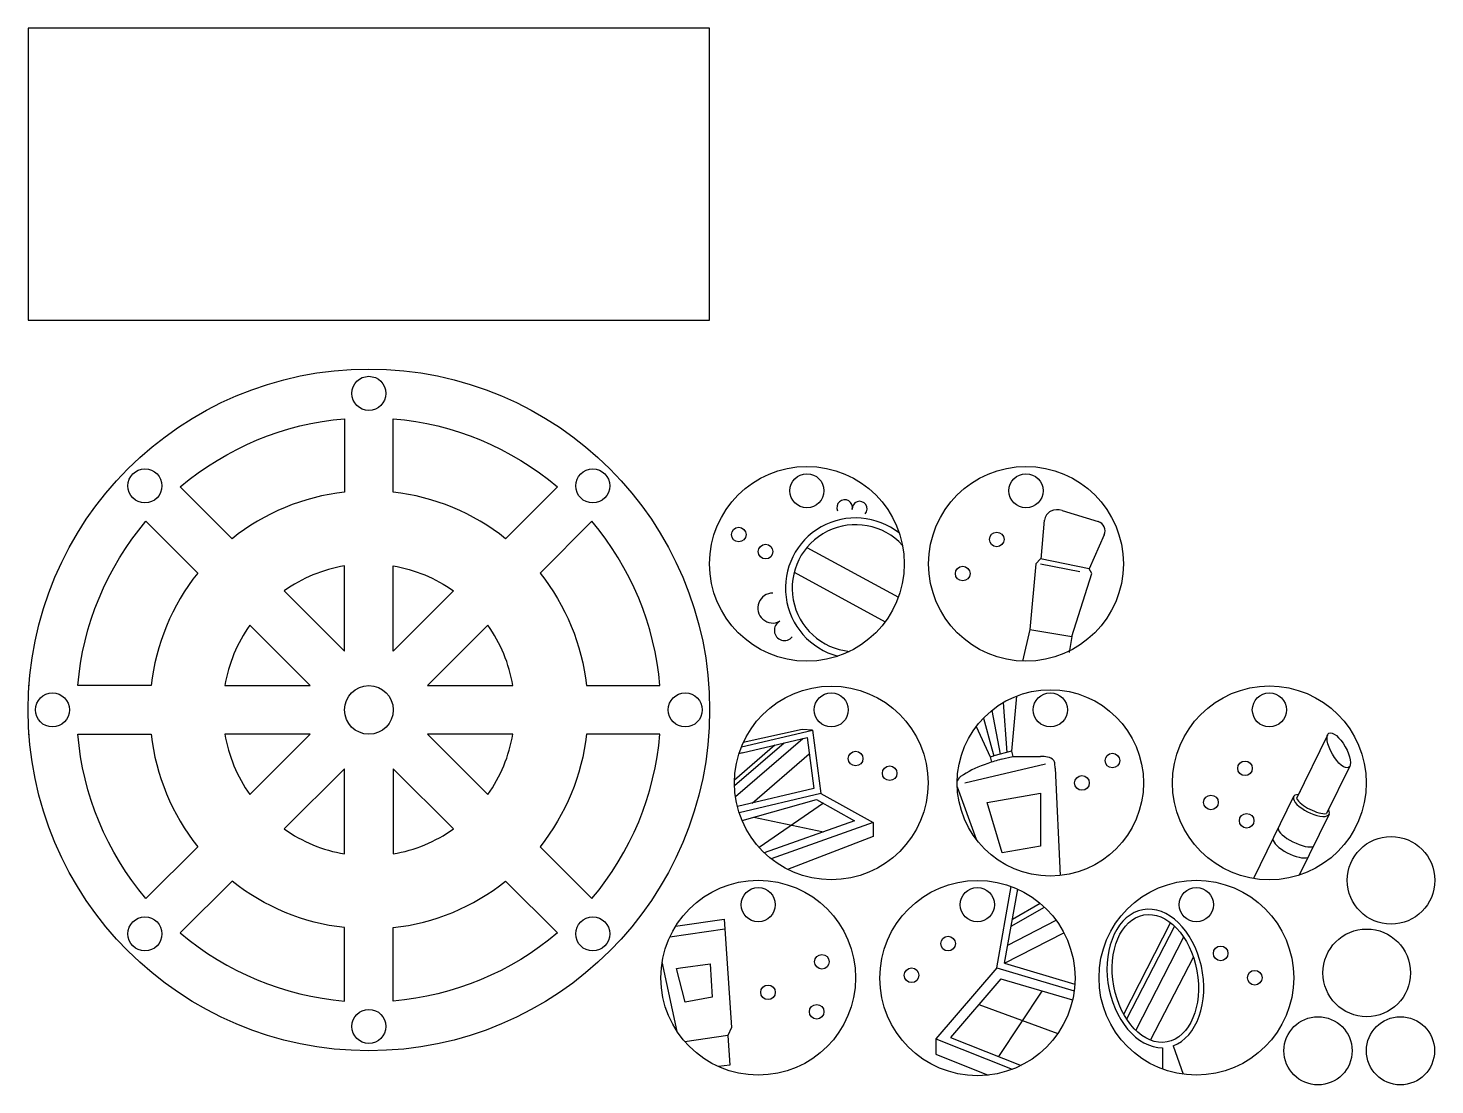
# Model space of a CAD drawing. Header units: millimetres. Extents: x 10 to 299, y 3 to 220.
import ezdxf

# ---------------------------------------------------------------- set-up
doc = ezdxf.new("R2010")
doc.units = ezdxf.units.MM
doc.layers.get('0').update_dxf_attribs({"linetype": 'CONTINUOUS'})

msp = doc.modelspace()

# ---------------------------------------------------------------- linework, layer by layer
for p, q in [((218.09, 110.98), (218.81, 118.95)), ((222.43, 120.95), (229.84, 118.66)), ((231.08, 115.94), (228, 109)), ((170, 113.37), (188.8, 103.17)), ((218, 110), (226.05, 108.39)), ((167.37, 108.27), (186.09, 98.11)), ((164.03, 98.02), (164.05, 97.95)), ((215.77, 96.5), (214.28, 90.01)), ((224.42, 95.06), (223.88, 91.82)), ((10, 85), (10.18, 85)), ((210.33, 81.51), (211.08, 71.27)), ((213.02, 82.82), (212, 71.5)), ((75, 80), (75, 80)), ((206.27, 78.33), (208, 72)), ((208, 79.9), (209.69, 70.91)), ((76.46, 76.47), (76.47, 76.46)), ((156.54, 72.43), (171.12, 75.87)), ((169, 76), (156.91, 73.29)), ((171.12, 75.87), (169, 76)), ((171.12, 75.87), (172.85, 62.85)), ((204.79, 76.62), (207.62, 70.38)), ((10, 75), (10.18, 75)), ((165.29, 73.18), (155.11, 64.4)), ((163.38, 72.73), (155.11, 65.6)), ((169.14, 74.09), (155.31, 62.16)), ((156.71, 71.15), (170.04, 74.3)), ((170.04, 74.3), (171.43, 63.83)), ((276.93, 74.8), (270.57, 61.78)), ((156.71, 71.15), (156.03, 70.99)), ((158.73, 60.85), (170.48, 70.99)), ((207.62, 70.38), (208.39, 70.58)), ((207.62, 70.38), (207.9, 69.27)), ((208, 72), (208.39, 70.58)), ((212, 71.5), (208.39, 70.58)), ((209.88, 69.85), (212.27, 70.46)), ((212, 71.5), (212.27, 70.46)), ((212.27, 70.46), (218, 70.46)), ((202.41, 65.05), (219.01, 68.93)), ((207.16, 69.02), (206.4, 68.74)), ((221, 68), (220.96, 68.98)), ((221, 68), (222, 46)), ((281.49, 68.34), (276.74, 58.69)), ((171.43, 63.83), (155.71, 60.14)), ((201.12, 65.81), (200.87, 65.38)), ((200.88, 64.18), (204.75, 53.44)), ((172.85, 62.85), (156.07, 58.88)), ((156.67, 57.26), (171.99, 61.63)), ((173.37, 60.85), (160.16, 51.75)), ((171.99, 61.63), (179.8, 57.24)), ((172.85, 62.85), (183.62, 56.87)), ((269.99, 62.19), (261.77, 45.35)), ((159.1, 57.96), (173.37, 54.95)), ((277.3, 58.59), (271.14, 46.05)), ((179.8, 57.24), (161.23, 50.64)), ((183.62, 56.87), (162.65, 49.4)), ((183.62, 56.87), (183.62, 54)), ((183.62, 54), (166.02, 47.25)), ((209, 27), (211.97, 43.74)), ((222, 46), (222, 45.97)), ((210.6, 27.97), (213.3, 43.2)), ((211.95, 35.58), (218.8, 39.51)), ((212.21, 37.05), (217.9, 40.31)), ((153.14, 34.94), (141.81, 33.31)), ((143.01, 35.56), (153, 37)), ((153, 37), (154.51, 14.78)), ((211.26, 31.7), (221.18, 36.82)), ((235.07, 17.51), (244.72, 36.27)), ((245.51, 35.59), (235.68, 16.49)), ((210.6, 27.97), (222.78, 34.25)), ((247.38, 33.35), (237.54, 14.21)), ((240.6, 12.17), (249.38, 29.24)), ((143.33, 13.95), (140.26, 28.24)), ((209, 27), (196.45, 12.44)), ((209, 27), (224.91, 22.3)), ((210.6, 27.97), (225.04, 23.7)), ((209.85, 24.74), (199.46, 12.75)), ((209.85, 24.74), (224.57, 20.43)), ((218.27, 22.27), (209.36, 8.83)), ((205.32, 19.5), (221.55, 13.57)), ((154.51, 14.78), (153.75, 13.13)), ((153.75, 13.13), (144.93, 11.85)), ((153.75, 13.13), (154.13, 7.07)), ((196.45, 12.44), (212.14, 6.19)), ((196.45, 12.44), (196.45, 9.32)), ((199.46, 12.75), (214, 7)), ((196.45, 9.32), (207.25, 5.01)), ((243.04, 10.63), (243.04, 6.25)), ((245.22, 11.03), (247.29, 5.18)), ((154.13, 7.07), (151.85, 6.74))]:
    msp.add_line(p, q)
for points in [[(10, 160), (150, 160), (150, 220), (10, 220)], [(228, 109), (218, 111), (217, 110), (215.77, 96.5), (224.42, 95.06), (228.5, 108)], [(207, 61), (218, 62.91), (218, 52), (210.11, 50.63)], [(144, 27), (150.1, 27.88), (150.5, 21), (145, 20), (143.19, 26.88)]]:
    msp.add_lwpolyline(points, close=True)
for points in [[(75, 124.72, 0.141614), (51.91, 115.16), (41.26, 125.81, -0.155879), (75, 139.79)], [(118.74, 125.81), (108.09, 115.16, 0.141614), (85, 124.72), (85, 139.79, -0.155879)], [(44.84, 108.09, 0.141614), (35.28, 85), (20.21, 85, -0.155879), (34.19, 118.74)], [(124.72, 85), (139.79, 85, 0.155879), (125.81, 118.74), (115.16, 108.09, -0.141614)], [(75, 109.58, 0.113104), (62.62, 104.45), (75, 92.07)], [(85, 92.07), (85, 109.58, -0.113104), (97.38, 104.45)], [(55.55, 97.38, 0.113104), (50.42, 85), (67.93, 85)], [(92.07, 85), (109.58, 85, 0.113104), (104.45, 97.38)], [(44.84, 51.91), (34.19, 41.26, -0.155879), (20.21, 75), (35.28, 75, 0.141614)], [(50.42, 75, 0.113104), (55.55, 62.62), (67.93, 75)], [(104.45, 62.62, 0.113104), (109.58, 75), (92.07, 75)], [(115.16, 51.91), (125.81, 41.26, 0.155879), (139.79, 75), (124.72, 75, -0.141614)], [(62.62, 55.55, 0.113104), (75, 50.42), (75, 67.93)], [(85, 50.42, 0.113104), (97.38, 55.55), (85, 67.93)], [(51.91, 44.84), (41.26, 34.19, 0.155879), (75, 20.21), (75, 35.28, -0.141614)], [(85, 20.21), (85, 35.28, 0.141614), (108.09, 44.84), (118.74, 34.19, -0.155879)]]:
    msp.add_lwpolyline(points, format="xyb", close=True)
for centre, radius in [((80, 80), 70), ((80, 145), 3.5), ((34, 126), 3.5), ((126, 126), 3.5), ((170, 110), 20), ((170, 125), 3.5), ((215, 110), 20), ((215, 125), 3.5), ((156, 116), 1.5), ((209, 115), 1.5), ((161.5, 112.5), 1.5), ((202, 108), 1.5), ((80, 80), 5), ((175, 65), 19.89), ((220, 65), 19.14), ((265, 65), 19.91), ((15, 80), 3.5), ((145, 80), 3.5), ((175, 80), 3.5), ((220, 80), 3.5), ((265, 80), 3.5), ((180, 70), 1.5), ((232.76, 69.59), 1.5), ((260, 68), 1.5), ((187, 67), 1.5), ((226.5, 65), 1.5), ((253, 61), 1.5), ((260.33, 57.23), 1.5), ((290, 45), 9), ((160, 25), 20), ((160, 40), 3.5), ((205.03, 24.93), 20.05), ((205, 40), 3.5), ((250, 25), 20), ((250, 40), 3.5), ((34, 34), 3.5), ((126, 34), 3.5), ((285, 26), 9), ((199, 32), 1.5), ((173.06, 28.28), 1.5), ((255, 30), 1.5), ((191.5, 25.5), 1.5), ((262, 25), 1.5), ((162, 22), 1.5), ((80, 15), 3.5), ((172, 18), 1.5), ((275, 10), 7), ((291.93, 10), 7)]:
    msp.add_circle(centre, radius)
for centre, radius, start, end in [((177.75, 121.56), 1.59, -14.5984, 204.5984), ((180.82, 121.3), 1.53, -42.1382, 185.3805), ((180, 105), 14.42, 51.4439, 255.426), ((221.05, 118.75), 2.25, 114.6915, 174.8056), ((221.47, 117.84), 3.25, 72.8973, 114.6915), ((229.26, 116.75), 2, -23.9625, 72.8973), ((180, 105), 13.04, 42.3505, 264.5194), ((162.99, 100.92), 3.08, 89.8286, 297.6508), ((165.39, 96.34), 2.09, 117.6508, 320.2224), ((217.18, 41.22), 29.55, 104.3088, 109.8131), ((218, 62.91), 7.55, 78.9526, 90), ((219.01, 68.11), 2.25, 41.1306, 78.9526), ((219.96, 68.93), 1, 2.6026, 41.1306), ((213.85, 48.04), 22, 109.8131, 123.9285), ((202.41, 65.05), 1.5, 123.9285, 149.6336)]:
    msp.add_arc(centre, radius, start, end)
for centre, major_axis, ratio in [((279.26, 71.69), (2.02, -3.54), 0.370336), ((241.58, 24.85), (2.39, -13.04), 0.654494)]:
    msp.add_ellipse(centre, major_axis=major_axis, ratio=ratio)
for centre, major_axis, ratio, start_param, end_param in [((273.65, 60.39), (3.65, -1.8), 0.376864, 2.547795, 6.805509), ((274.05, 60.95), (3.65, -1.8), 0.376864, 3.684561, 5.707099), ((274.05, 60.95), (3.65, -1.8), 0.376864, 2.547795, 2.601508), ((270.56, 54.03), (3.72, -1.83), 0.320518, 3.299124, 6.048772), ((269.57, 51.88), (3.78, -1.86), 0.356007, 3.325947, 5.948211), ((241.58, 24.85), (2.58, -14.11), 0.680607, 0.112358, 6.167831)]:
    msp.add_ellipse(centre, major_axis=major_axis, ratio=ratio, start_param=start_param, end_param=end_param)

doc.saveas('drawing.dxf')
